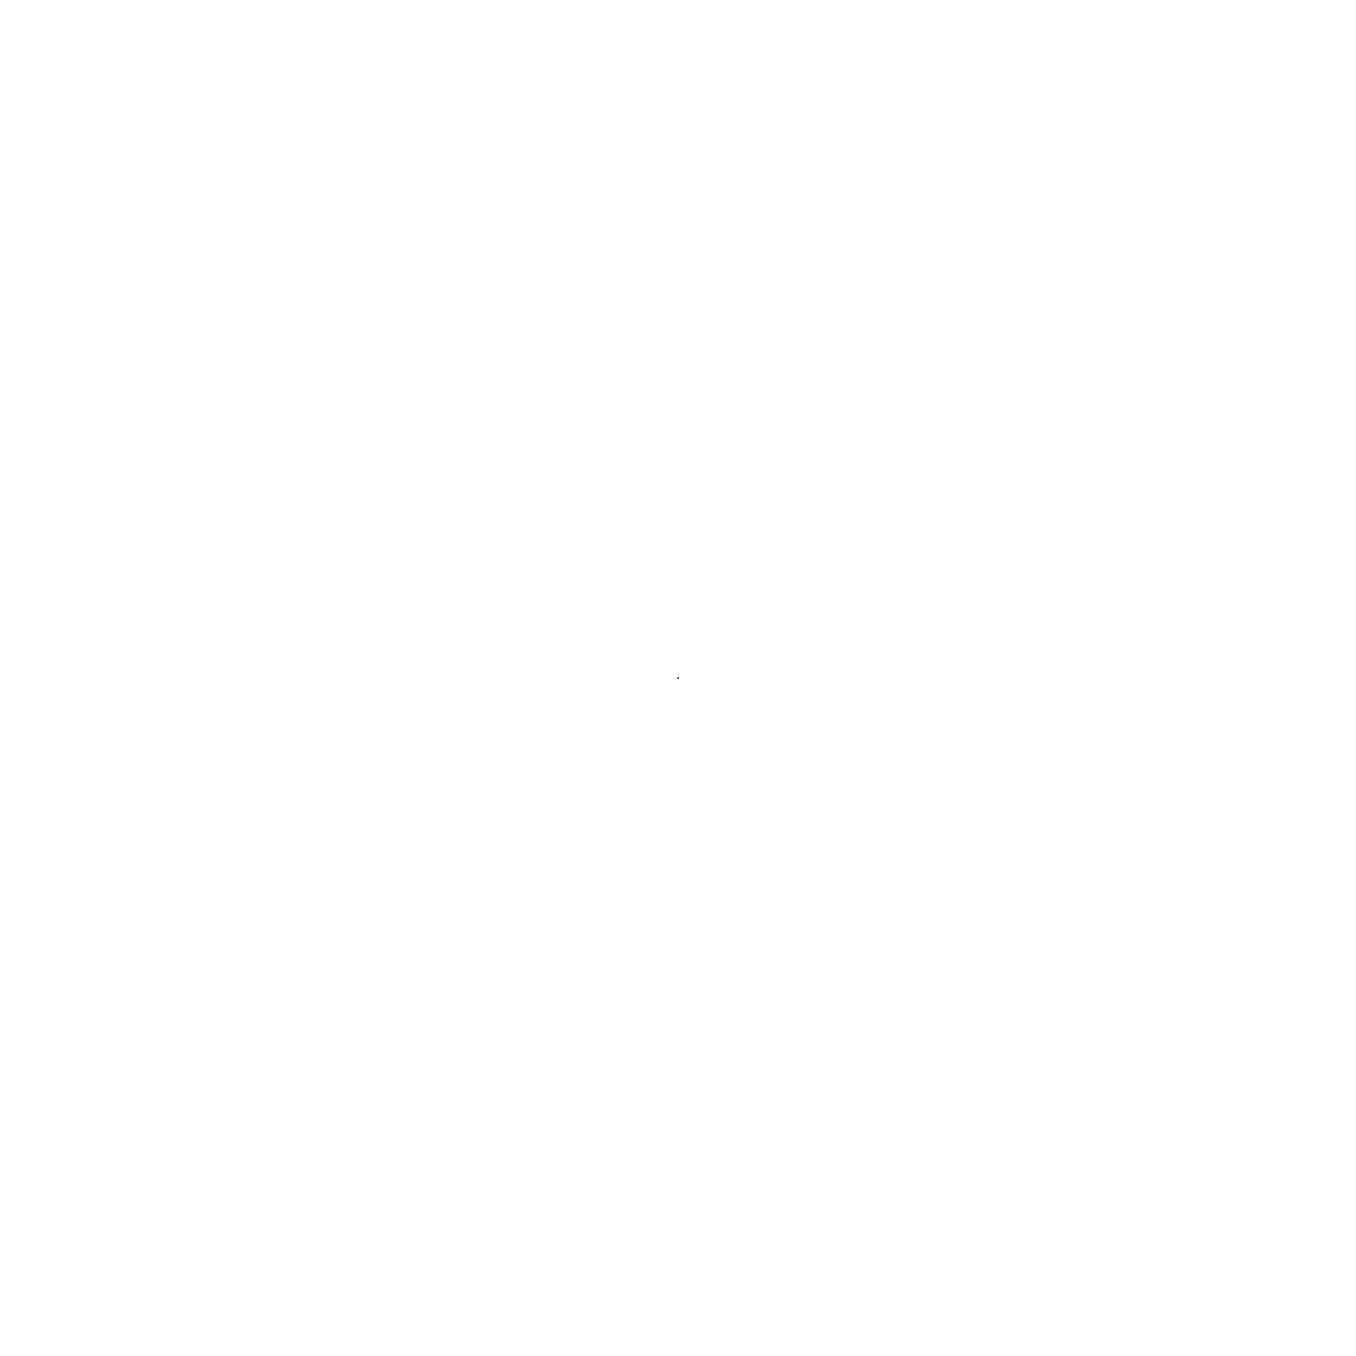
# Model space of a CAD drawing. Extents: x 0 to 0, y 0 to 0.
import ezdxf

# ---------------------------------------------------------------- set-up
doc = ezdxf.new("R2010")
doc.units = 0

msp = doc.modelspace()

# ---------------------------------------------------------------- linework, layer by layer
at = {"layer": '', "color": 0}
msp.add_point((0, 0), dxfattribs=at)

doc.saveas('drawing.dxf')
